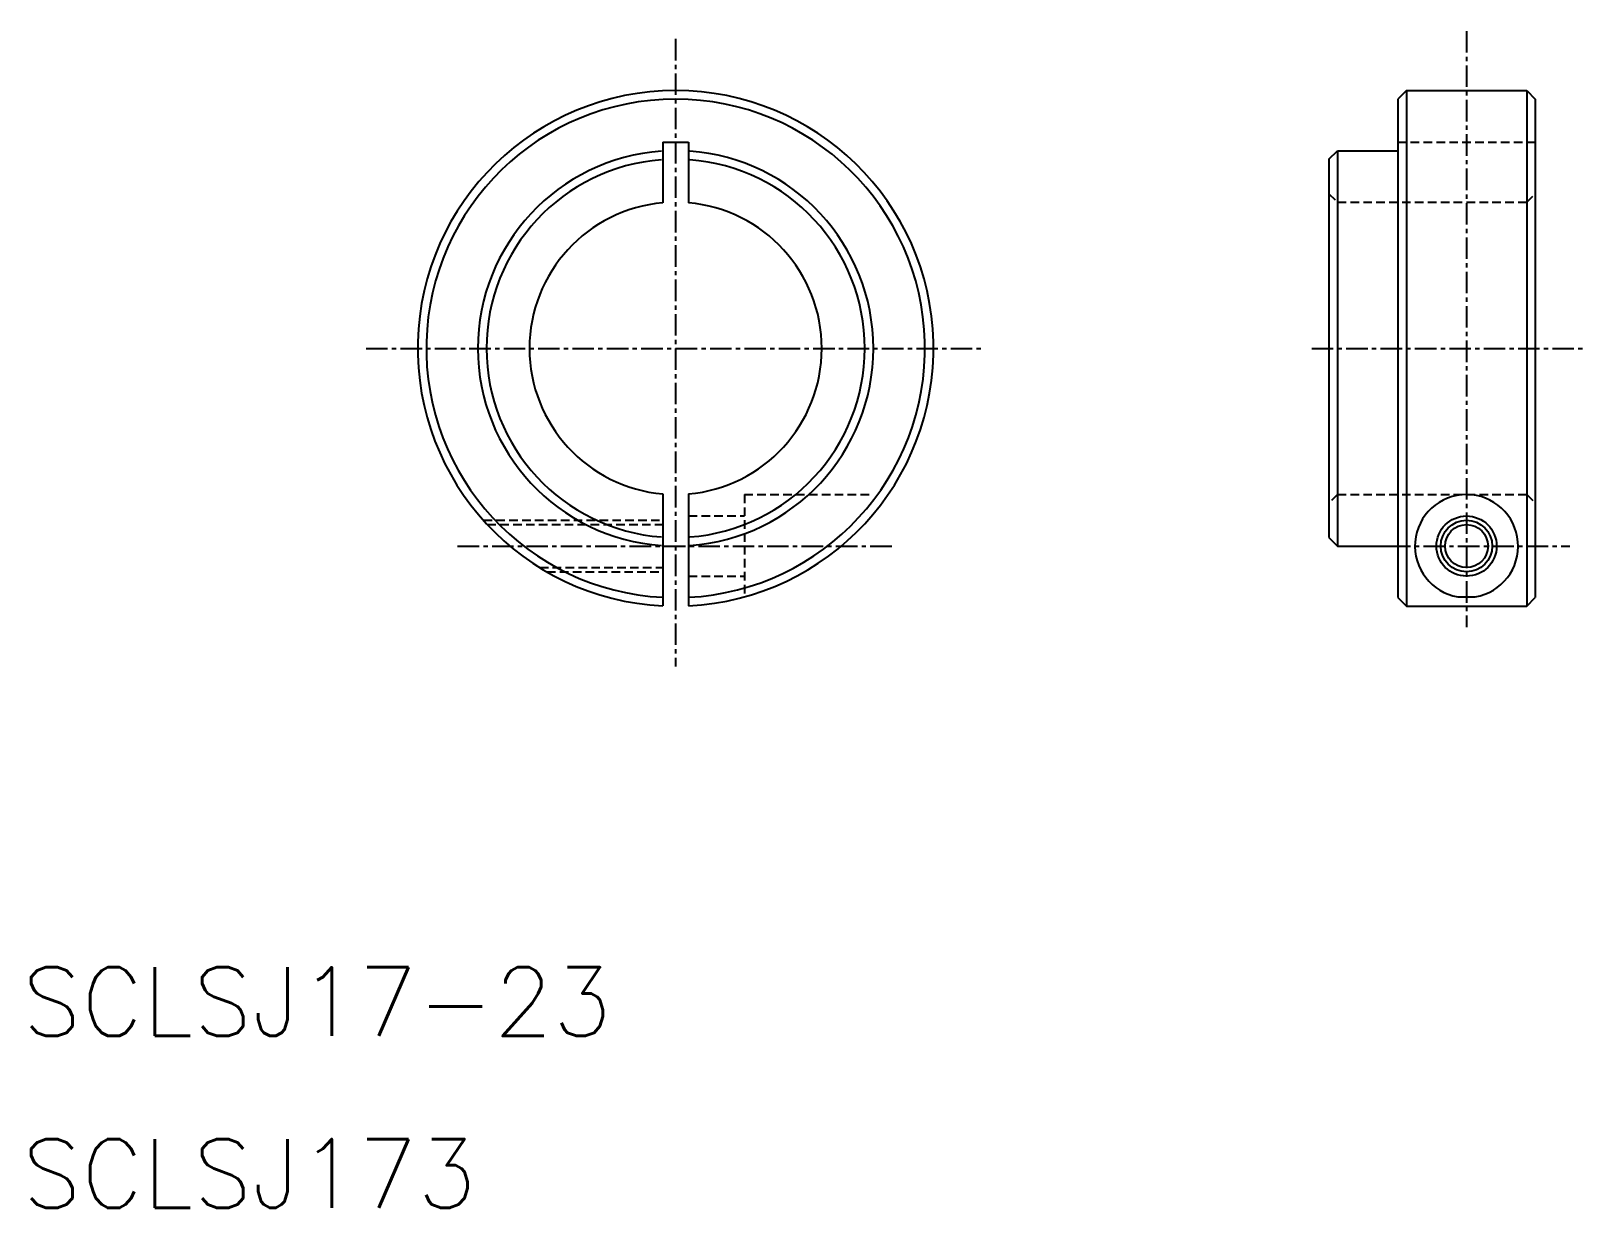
# Model space of a CAD drawing. Extents: x 10.5 to 101, y 10 to 78.5.
import ezdxf

# ---------------------------------------------------------------- set-up
doc = ezdxf.new("R2010")
doc.units = 0
doc.linetypes.add('CENTER', pattern=[2, 1.25, -0.25, 0.25, -0.25])
doc.linetypes.add('DASHED', pattern=[0.75, 0.5, -0.25])
doc.layers.get('0').update_dxf_attribs({"linetype": 'CONTINUOUS'})
doc.layers.add('CENTER', color=1, linetype='CENTER')
doc.styles.get("Standard").update_dxf_attribs({"font": 'txt.shx', "bigfont": 'bigfont.shx'})

msp = doc.modelspace()

# ---------------------------------------------------------------- linework, layer by layer
at = {"color": 7, "linetype": 'CONTINUOUS'}
for p, q in [((90.5, 75), (90, 74.5)), ((90, 74.5), (90, 45.5)), ((90.5, 75), (97.5, 75)), ((90.5, 75), (90.5, 45)), ((97.5, 75), (98, 74.5)), ((97.5, 75), (97.5, 45)), ((98, 74.5), (98, 45.5)), ((47.25, 72), (47.25, 68.467)), ((47.25, 72), (48.75, 72)), ((48.75, 72), (48.75, 68.467)), ((86, 71), (86.5, 71.5)), ((86.5, 71.5), (86.5, 48.5)), ((86.5, 71.5), (90, 71.5)), ((86, 71), (86, 49)), ((90, 60), (90, 60)), ((47.25, 51.533), (47.25, 45.019)), ((48.75, 51.533), (48.75, 45.019)), ((86, 49), (86.5, 48.5)), ((86.5, 48.5), (90, 48.5)), ((90, 45.5), (90.5, 45)), ((93.493, 45.543), (94.507, 45.543)), ((97.5, 45), (98, 45.5)), ((90.5, 45), (97.5, 45))]:
    msp.add_line(p, q, dxfattribs=at)
at = {"color": 3, "linetype": 'DASHED'}
for p, q in [((90, 72), (98, 72)), ((86, 69), (86.5, 68.5)), ((97.5, 68.5), (98, 69)), ((86.5, 68.5), (97.5, 68.5)), ((52, 51.5), (52, 45.543)), ((52, 51.5), (59.359, 51.5)), ((86.5, 51.5), (86, 51)), ((86.5, 51.5), (97.5, 51.5)), ((97.5, 51.5), (98, 51)), ((36.82, 50), (47.25, 50)), ((48.75, 50.25), (52, 50.25)), ((37.048, 49.75), (47.25, 49.75)), ((40.098, 47.25), (47.25, 47.25)), ((40.517, 47), (47.25, 47)), ((48.75, 46.75), (52, 46.75))]:
    msp.add_line(p, q, dxfattribs=at)
at = {"color": 7, "linetype": 'CONTINUOUS'}
for radius in [1.75, 1.25]:
    msp.add_circle((94, 48.5), radius, dxfattribs=at)
at = {"color": 3, "linetype": 'CONTINUOUS'}
msp.add_circle((94, 48.5), 1.5, dxfattribs=at)
at = {"color": 7, "linetype": 'CONTINUOUS'}
for centre, radius, start, end in [((48, 60), 15, 272.86598, 267.13402), ((48, 60), 14.5, 272.9649, 267.0351), ((48, 60), 11.5, 94.09604, 265.90396), ((48, 60), 11, 94.30122, 265.69878), ((48, 60), 11.5, 274.09604, 85.90396), ((48, 60), 11, 274.30122, 85.69878), ((48, 60), 8.5, 95.06209, 264.93791), ((48, 60), 8.5, 275.06209, 84.93791), ((94, 48.5), 3, 279.73147, 260.26853)]:
    msp.add_arc(centre, radius, start, end, dxfattribs=at)
at = {"layer": 'CENTER', "color": 1, "linetype": 'CENTER'}
for p, q in [((48, 78), (48, 41.5)), ((94, 78.457), (94, 43.792)), ((30, 60), (66, 60)), ((85, 60), (101, 60)), ((35.322, 48.5), (60.678, 48.5)), ((87.5, 48.5), (100, 48.5))]:
    msp.add_line(p, q, dxfattribs=at)

# ---------------------------------------------------------------- texts
at = {"color": 7, "linetype": 'CONTINUOUS'}
for s, p in [('SCLSJ17-23', (10, 20)), ('SCLSJ173', (10, 10))]:
    msp.add_text(s, height=4, dxfattribs=at).set_placement(p)

doc.saveas('drawing.dxf')
